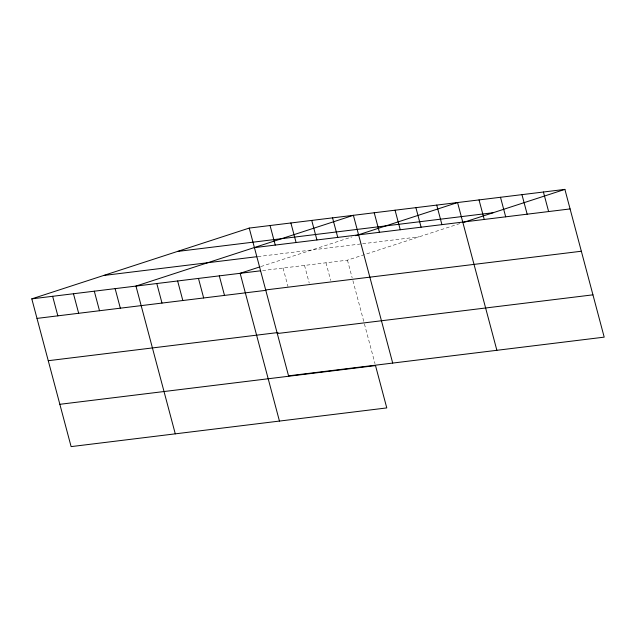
<?xml version="1.0" encoding="UTF-8"?>
<svg xmlns="http://www.w3.org/2000/svg" width="636" height="636" viewBox="0 0 636 636"><rect width="100%" height="100%" fill="white"/><g stroke="black" fill="none" stroke-linecap="round" stroke-linejoin="round"><path stroke-width="0.48" stroke-dasharray="3.18 2.39" d="M260.903 266.548L352.042 236.886M262.573 270.562L347.455 260.156L460.281 223.435M257.906 256.578L361.646 243.858M362.623 243.739L419.211 236.799M347.455 260.156L352.161 277.829M352.908 280.635L363.919 322.007M364.42 323.899L375.009 363.705M325.99 262.787L330.696 280.46M304.525 265.419L309.231 283.092M283.06 268.05L288.013 286.661"/><path stroke-width="0.95" d="M59.856 404.305L375.518 365.605L386.775 407.915L71.113 446.615L31.8 298.856L249.225 228.085L564.887 189.385L604.2 337.144L288.545 375.844L249.225 228.085M259.957 266.858L240.138 273.313L279.45 421.072M355.691 235.702L457.562 202.542L496.875 350.301M463.93 222.242L564.887 189.385M177.476 251.443L493.131 212.734M254.424 247.627L570.087 208.926M103.549 275.499L256.96 256.69M31.8 298.856L260.625 270.801M265.681 289.937L581.344 251.236M36.999 318.398L265.824 290.342M48.257 360.707L278.059 332.533M277.28 333.534L592.943 294.834M543.422 192.016L548.622 211.557M521.957 194.648L527.157 214.189M500.492 197.279L505.692 216.82M479.027 199.911L484.227 219.452M436.725 205.094L441.925 224.635M415.896 207.654L421.096 227.187M395.059 210.206L400.259 229.747M374.222 212.758L379.422 232.299M392.706 363.077L353.393 215.31L135.969 286.081L175.282 433.847M332.556 217.87L337.756 237.411M311.727 220.422L316.927 239.963M290.89 222.974L296.09 242.515M270.062 225.534L275.261 245.075M219.301 275.865L224.5 295.406M198.464 278.417L203.663 297.958M177.635 280.977L182.834 300.518M156.798 283.529L161.997 303.07M115.132 288.641L120.331 308.174M94.303 291.193L99.502 310.734M73.466 293.745L78.665 313.286M52.637 296.296L57.836 315.838"/></g></svg>
